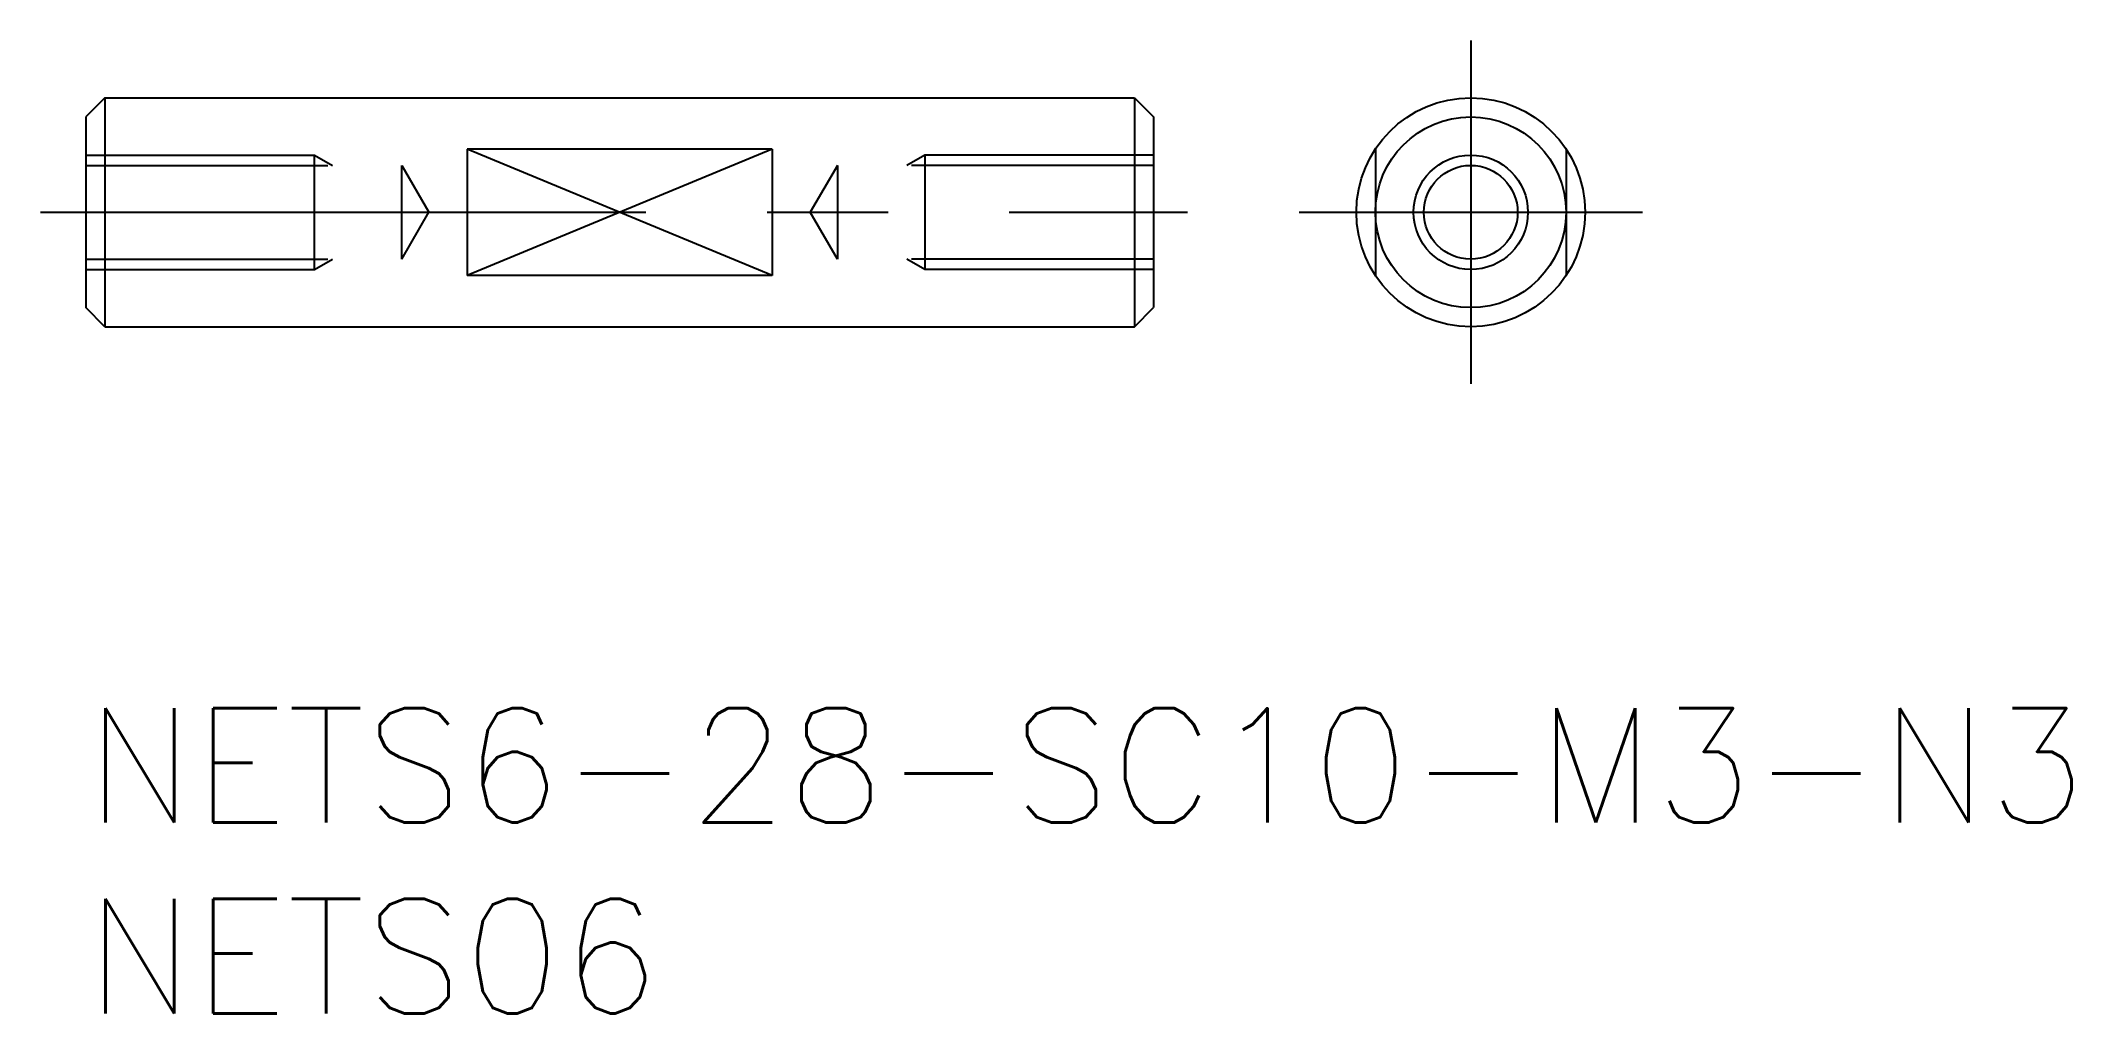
# Model space of a CAD drawing. Extents: x -1.2 to 52.1, y -8 to 17.5.
import ezdxf

# ---------------------------------------------------------------- set-up
doc = ezdxf.new("R2010")
doc.units = 0
doc.header["$LTSCALE"] = 0.5
doc.linetypes.add('CENTER', pattern=[50.8, 31.75, -6.35, 6.35, -6.35])
doc.linetypes.add('DASHED', pattern=[19.05, 12.7, -6.35])
for name, color, linetype in [('MSM_CENTER', 1, 'CENTER'), ('MSM_CONTINUOUS', 7, 'CONTINUOUS'), ('MSM_DASHED', 4, 'DASHED'), ('MSM_NARROW', 5, 'CONTINUOUS'), ('MSM_PART_NUMBER', 7, 'CONTINUOUS')]:
    doc.layers.add(name, color=color, linetype=linetype)
doc.styles.get("Standard").update_dxf_attribs({"font": 'txt.shx', "height": 1, "bigfont": 'bigfont.shx'})

# ---------------------------------------------------------------- blocks, each defined once
blk = doc.blocks.new('*U12')
at = {"layer": 'MSM_PART_NUMBER'}
blk.add_text('NETS6-28-SC10-M3-N3', height=3, dxfattribs=at).set_placement((0, -3))
blk = doc.blocks.new('*U13')
at = {"layer": 'MSM_PART_NUMBER'}
blk.add_text('NETS06', height=3, dxfattribs=at).set_placement((0, -8))

msp = doc.modelspace()

# ---------------------------------------------------------------- linework, layer by layer
at = {"layer": 'MSM_CENTER'}
for p, q in [((36.32, 17.5), (36.32, 8.5)), ((-1.184, 13), (28.895, 13)), ((31.82, 13), (40.82, 13))]:
    msp.add_line(p, q, dxfattribs=at)
at = {"layer": 'MSM_CONTINUOUS'}
for p, q in [((0.5, 16), (0, 15.5)), ((0.5, 16), (27.5, 16)), ((0.5, 16), (0.5, 10)), ((27.5, 16), (27.5, 10)), ((27.5, 16), (28, 15.5)), ((0, 15.5), (0, 10.5)), ((28, 15.5), (28, 10.5)), ((10, 14.658), (10, 11.342)), ((18, 14.658), (10, 14.658)), ((18, 14.658), (18, 11.342)), ((18, 11.342), (10, 11.342)), ((0.5, 10), (0, 10.5)), ((27.5, 10), (28, 10.5)), ((0.5, 10), (27.5, 10))]:
    msp.add_line(p, q, dxfattribs=at)
for radius in [3, 2.5, 1.23]:
    msp.add_circle((36.32, 13), radius, dxfattribs=at)
at = {"layer": 'MSM_DASHED'}
for p, q in [((0, 14.5), (6, 14.5)), ((6, 14.5), (6.469, 14.229)), ((6, 11.5), (6, 14.5)), ((22, 14.5), (21.531, 14.229)), ((22, 14.5), (22, 11.5)), ((28, 14.5), (22, 14.5)), ((33.82, 14.658), (33.82, 11.342)), ((38.82, 14.658), (38.82, 11.342)), ((0, 14.229), (8.29, 14.229)), ((8.29, 11.77), (8.29, 14.229)), ((8.29, 14.229), (9, 13)), ((19.71, 14.229), (19, 13)), ((19.71, 14.229), (19.71, 11.77)), ((28, 14.229), (19.71, 14.229)), ((8.29, 11.77), (9, 13)), ((19.71, 11.77), (19, 13)), ((0, 11.77), (8.29, 11.77)), ((6, 11.5), (6.469, 11.77)), ((28, 11.77), (19.71, 11.77)), ((22, 11.5), (21.531, 11.77)), ((0, 11.5), (6, 11.5)), ((28, 11.5), (22, 11.5))]:
    msp.add_line(p, q, dxfattribs=at)
at = {"layer": 'MSM_NARROW'}
for p, q in [((18, 11.342), (10, 14.658)), ((18, 14.658), (10, 11.342))]:
    msp.add_line(p, q, dxfattribs=at)
msp.add_circle((36.32, 13), 1.5, dxfattribs=at)

# ---------------------------------------------------------------- block references
at = {"layer": 'MSM_CONTINUOUS'}
for name in ['*U12', '*U13']:
    msp.add_blockref(name, (0, 0), dxfattribs=at)

doc.saveas('drawing.dxf')
